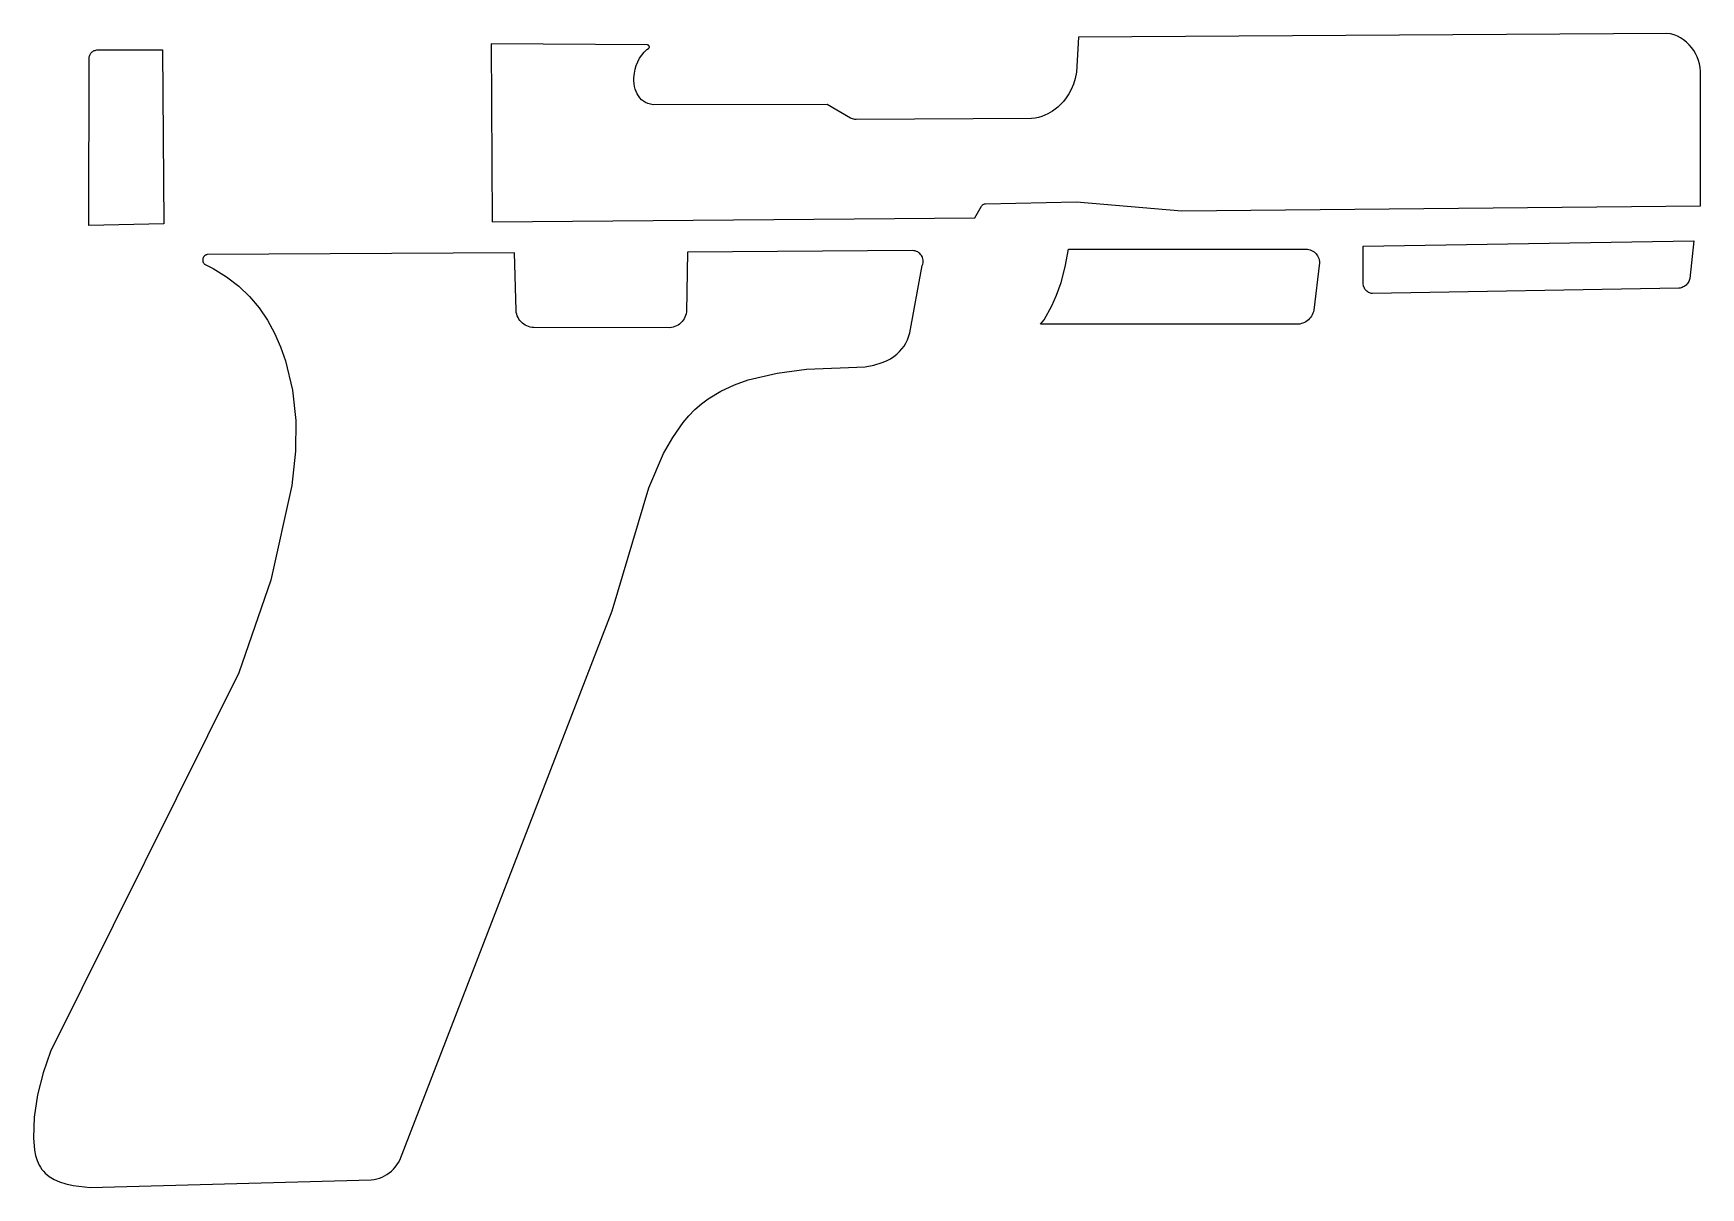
# Model space of a CAD drawing. Header units: metres. Extents: x 21 to 180, y -293 to -182.
import ezdxf

# ---------------------------------------------------------------- set-up
doc = ezdxf.new("R2010")
doc.units = ezdxf.units.M

msp = doc.modelspace()

# ---------------------------------------------------------------- linework, layer by layer
for points in [[(180.404262, -185.790332), (180.372258, -185.432954), (180.306472, -185.081418), (180.208682, -184.738518), (180.080666, -184.406286), (179.924202, -184.087262), (179.741068, -183.783732), (179.532788, -183.498236), (179.30114, -183.23306), (179.047902, -182.990744), (178.774852, -182.773574), (178.483768, -182.583836), (178.176174, -182.42407), (177.853848, -182.296562), (177.518822, -182.203598), (177.172366, -182.147718), (120.804686, -182.513732), (120.621044, -185.878216), (120.494806, -186.479688), (120.327166, -187.023502), (120.124728, -187.512198), (119.89435, -187.948316), (119.643144, -188.33465), (119.377714, -188.67374), (119.104918, -188.968126), (118.831868, -189.220348), (118.311676, -189.609222), (117.872256, -189.86119), (117.29974, -190.103506), (116.981224, -190.209932), (116.653818, -190.281814), (116.320062, -190.318136), (99.519232, -190.403226), (99.405186, -190.391542), (99.292918, -190.370968), (99.182682, -190.341758), (99.074986, -190.304166), (98.970338, -190.258446), (96.744536, -188.948568), (80.066388, -188.98616), (79.80934, -188.94171), (79.571088, -188.86932), (79.35214, -188.770768), (79.152242, -188.647832), (78.971648, -188.501782), (78.810612, -188.334396), (78.66888, -188.147198), (78.54696, -187.941966), (78.444598, -187.71997), (78.362302, -187.482988), (78.299818, -187.232798), (78.2574, -186.97067), (78.235048, -186.698382), (78.233016, -186.417458), (78.27391, -185.947812), (78.347062, -185.582306), (78.456028, -185.219848), (78.599538, -184.867804), (78.775814, -184.533032), (78.983078, -184.222644), (79.219806, -183.943752), (79.48422, -183.703722), (79.640176, -183.590438), (79.652622, -183.57977), (79.663798, -183.56834), (79.673704, -183.556402), (79.68234, -183.543956), (79.68996, -183.531002), (79.69631, -183.517794), (79.701644, -183.504332), (79.705708, -183.490616), (79.708756, -183.476646), (79.710534, -183.462676), (79.711296, -183.448706), (79.711042, -183.434736), (79.709772, -183.420766), (79.707486, -183.40705), (79.704184, -183.393588), (79.699866, -183.38038), (79.694532, -183.367426), (79.688182, -183.35498), (79.68107, -183.343042), (79.672942, -183.331612), (79.664052, -183.320944), (79.654146, -183.310784), (79.643478, -183.301386), (79.631794, -183.29275), (79.619348, -183.28513), (79.60614, -183.278526), (79.59217, -183.272938), (79.577438, -183.268366), (79.561944, -183.265064), (79.545688, -183.263032), (64.555878, -183.164734), (64.642746, -200.208896), (110.881414, -199.816466), (111.533178, -198.68896), (111.575342, -198.633334), (111.624364, -198.584566), (111.679228, -198.543164), (111.739172, -198.509636), (111.803434, -198.484744), (111.871252, -198.468742), (111.906304, -198.46417), (120.61825, -198.280528), (130.712972, -199.146922), (180.377592, -198.656956), (180.404516, -185.790586)], [(33.07715, -183.73725), (33.21177, -200.401428), (26.038556, -200.56221), (26.042874, -184.485534), (26.055574, -184.40273), (26.076148, -184.32272), (26.104088, -184.246012), (26.13914, -184.173114), (26.180796, -184.10428), (26.228802, -184.040018), (26.28265, -183.980836), (26.341832, -183.926988), (26.406094, -183.878982), (26.474928, -183.837326), (26.547826, -183.802274), (26.624534, -183.774334), (26.704544, -183.75376), (26.787348, -183.74106), (33.077658, -183.736742)], [(117.19052, -210.012788), (117.514624, -209.57413), (118.276116, -208.24317), (118.72214, -207.235806), (119.15902, -205.996794), (119.547132, -204.523086), (119.846852, -202.812142), (142.751556, -202.820016), (142.888208, -202.842876), (143.019272, -202.880214), (143.143986, -202.93076), (143.261842, -202.994006), (143.371824, -203.068936), (143.47317, -203.154534), (143.565372, -203.250038), (143.647414, -203.354686), (143.718788, -203.467462), (143.778732, -203.587604), (143.82623, -203.71435), (143.860774, -203.846684), (143.881602, -203.983844), (143.887698, -204.124814), (143.359886, -208.648808), (143.319754, -208.803494), (143.266668, -208.95183), (143.201136, -209.093308), (143.12392, -209.227166), (143.035528, -209.352642), (142.936976, -209.469228), (142.828772, -209.576416), (142.711678, -209.673444), (142.586456, -209.75955), (142.453868, -209.834226), (142.314422, -209.89671), (142.16888, -209.946494), (142.018004, -209.982816), (141.862556, -210.005168), (117.19052, -210.012788)], [(148.08327, -206.083154), (148.08327, -202.521566), (179.751228, -202.013566), (179.375562, -205.611222), (179.348892, -205.718664), (179.31257, -205.821788), (179.267358, -205.92034), (179.213764, -206.013558), (179.152296, -206.101188), (179.083462, -206.182468), (179.00777, -206.257144), (178.925728, -206.324962), (178.837844, -206.38516), (178.744372, -206.43723), (178.646074, -206.480918), (178.543458, -206.515716), (178.437032, -206.541116), (178.327304, -206.55661), (148.969476, -207.064864), (148.871432, -207.049878), (148.776944, -207.025494), (148.686266, -206.99222), (148.599906, -206.950564), (148.518626, -206.901034), (148.44268, -206.844138), (148.372576, -206.780384), (148.308822, -206.71028), (148.251926, -206.634334), (148.202396, -206.553054), (148.16074, -206.466694), (148.127466, -206.376016), (148.103082, -206.281528), (148.088096, -206.183484), (148.083016, -206.082646)], [(104.925876, -202.957684), (83.372452, -203.103226), (83.262978, -208.819242), (83.232244, -208.992978), (83.184746, -209.160364), (83.1215, -209.320638), (83.043522, -209.472784), (82.951828, -209.61604), (82.84718, -209.74939), (82.730594, -209.872072), (82.602832, -209.98307), (82.46491, -210.081622), (82.31759, -210.166712), (82.162142, -210.237578), (81.999328, -210.293204), (81.82991, -210.332828), (81.654904, -210.355688), (68.659502, -210.316318), (68.480432, -210.30311), (68.306696, -210.272376), (68.13931, -210.224878), (67.979036, -210.161886), (67.82689, -210.083908), (67.683634, -209.992214), (67.550284, -209.887566), (67.427602, -209.77098), (67.316604, -209.643218), (67.218052, -209.505296), (67.132962, -209.35823), (67.062096, -209.202782), (67.00647, -209.039968), (66.966846, -208.87055), (66.943986, -208.695544), (66.808858, -203.17587), (37.398452, -203.332842), (37.349938, -203.338938), (37.30371, -203.349098), (37.260022, -203.363068), (37.21862, -203.38034), (37.179758, -203.400914), (37.143436, -203.424536), (37.109908, -203.450952), (37.07892, -203.479908), (37.050726, -203.51115), (37.025326, -203.544424), (37.00272, -203.57973), (36.982908, -203.61656), (36.966144, -203.654914), (36.952174, -203.694284), (36.941252, -203.73467), (36.933378, -203.775564), (36.928806, -203.816966), (36.927282, -203.858622), (36.92906, -203.900278), (36.93414, -203.94168), (36.942522, -203.982574), (36.95446, -204.02296), (36.9697, -204.06233), (36.988496, -204.10043), (37.010848, -204.13726), (37.03701, -204.172566), (37.066728, -204.20584), (37.100256, -204.237082), (37.137594, -204.266038), (37.178742, -204.292454), (37.920422, -204.667612), (39.213536, -205.458568), (40.376348, -206.35849), (41.413176, -207.35798), (42.328846, -208.447132), (43.12793, -209.616548), (43.814746, -210.856322), (44.39412, -212.156802), (44.87037, -213.508336), (45.532294, -216.325704), (45.83684, -219.23121), (45.820584, -222.147384), (45.459396, -225.441256), (43.44797, -234.51566), (40.390064, -243.381276), (22.362668, -279.649936), (21.644864, -281.709368), (21.10232, -283.810456), (20.778216, -285.956756), (20.709128, -287.917382), (20.810728, -289.089338), (20.91944, -289.61334), (21.073364, -290.096194), (21.277326, -290.538154), (21.3995, -290.74364), (21.535898, -290.938966), (21.687282, -291.124132), (21.85416, -291.299138), (22.037294, -291.463984), (22.236938, -291.61867), (22.689058, -291.897816), (23.215346, -292.13683), (23.820628, -292.335712), (24.50973, -292.494462), (26.158698, -292.692328), (53.078888, -291.955728), (53.346858, -291.91458), (53.608732, -291.853366), (53.863494, -291.772848), (54.110382, -291.673788), (54.34838, -291.556694), (54.576472, -291.422328), (54.793642, -291.271198), (54.999128, -291.104066), (55.19166, -290.921694), (55.370476, -290.724844), (55.53456, -290.514024), (55.68315, -290.289742), (55.814976, -290.053014), (76.135738, -237.460536), (79.665576, -225.68281), (81.07045, -222.39478), (81.944972, -220.840808), (82.943954, -219.413328), (83.492594, -218.76258), (84.07527, -218.162124), (84.692744, -217.618056), (85.346032, -217.136726), (86.568026, -216.414096), (87.851742, -215.820244), (89.18448, -215.341962), (91.94673, -214.678514), (94.754192, -214.31758), (100.390198, -214.079836), (101.207824, -213.929722), (102.01275, -213.68004), (102.410006, -213.510114), (102.803706, -213.305898), (103.130604, -213.100158), (103.421942, -212.875114), (103.68026, -212.632036), (103.908098, -212.371432), (104.107742, -212.094572), (104.281732, -211.802218), (104.432608, -211.495132), (104.674416, -210.84032), (105.848912, -204.366368), (105.893616, -204.240892), (105.921048, -204.114908), (105.93197, -203.989432), (105.927144, -203.865734), (105.907332, -203.745084), (105.873296, -203.628752), (105.825798, -203.517754), (105.7656, -203.41336), (105.693718, -203.316586), (105.61066, -203.228956), (105.517442, -203.151232), (105.414826, -203.084938), (105.30332, -203.03109), (105.18394, -202.990958), (105.057448, -202.965812), (104.924606, -202.956922)]]:
    msp.add_lwpolyline(points)

doc.saveas('drawing.dxf')
